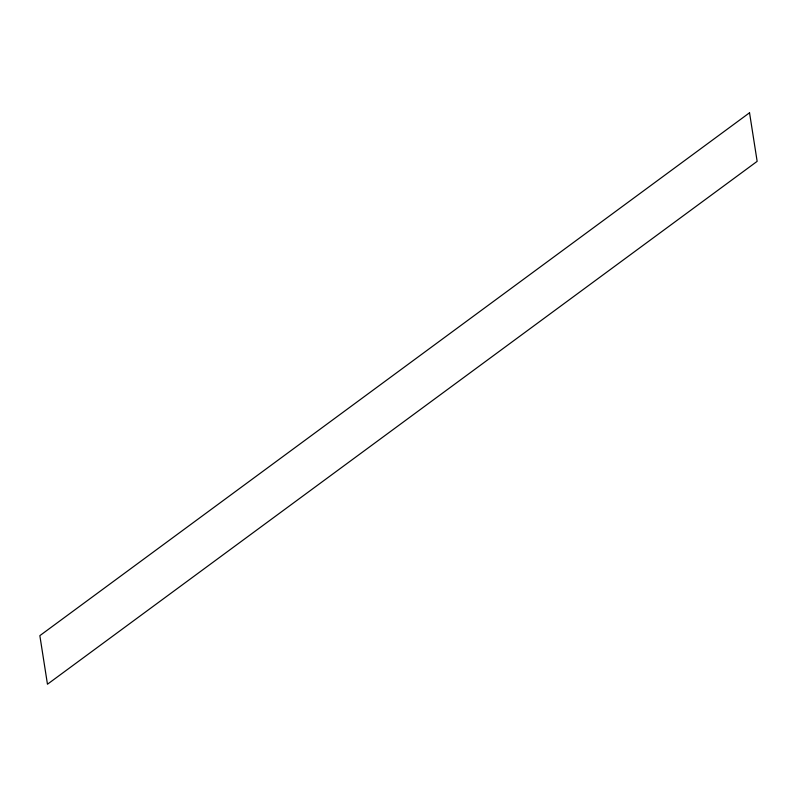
<?xml version="1.0" encoding="UTF-8"?>
<svg xmlns="http://www.w3.org/2000/svg" width="797" height="797" viewBox="0 0 797 797"><rect width="100%" height="100%" fill="white"/><g stroke="black" fill="none" stroke-linecap="round" stroke-linejoin="round"><path stroke-width="1.2" d="M749.539 112.775L39.85 635.647L47.461 684.224L757.15 161.353L749.539 112.775"/></g></svg>
